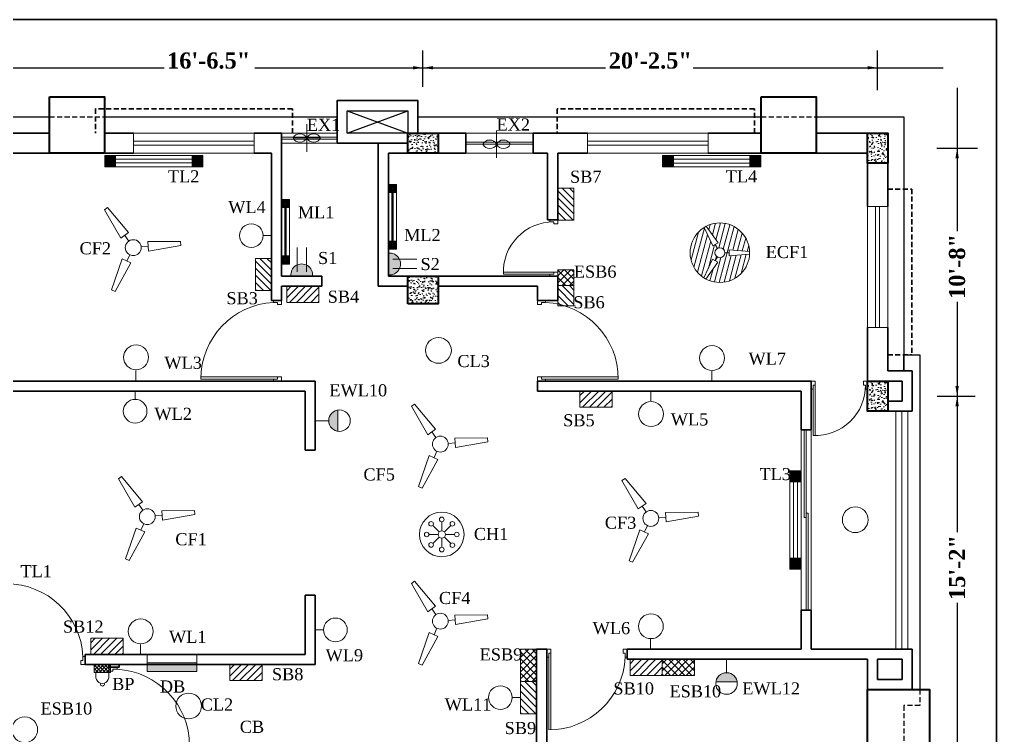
# Model space of a CAD drawing. Header units: inches. Extents: x 4394 to 5343, y 1375 to 1991.
# Drawn here: x 4857.7 to 5342.6, y 1635.9 to 1991 of the extents above; entities that cross this region are included whole.
import ezdxf

# ---------------------------------------------------------------- set-up
doc = ezdxf.new("R2010")
doc.units = ezdxf.units.IN
doc.header["$MEASUREMENT"] = 0
doc.linetypes.add('ACAD_ISO02W100', pattern=[15, 12, -3])
doc.linetypes.add('DASHED', pattern=[0.75, 0.5, -0.25])
for name, color, linetype, lineweight in [('Columb', 1, 'Continuous', 40), ('DOOR', 2, 'Continuous', 15), ('E. Fixture', 6, 'Continuous', 20), ('HATCH', 252, 'Continuous', 9), ('S. Wall', 101, 'Continuous', 25), ('WALL', 3, 'Continuous', 35), ('WINDOW', 5, 'Continuous', 13)]:
    doc.layers.add(name, color=color, linetype=linetype, lineweight=lineweight)
doc.styles.add('JASIM', font='times.ttf')
doc.styles.get("Standard").update_dxf_attribs({"font": 'timesbd.ttf', "height": 12})

# ---------------------------------------------------------------- blocks, each defined once
blk = doc.blocks.new('door B')
at = {"layer": 'DOOR'}
for p, q in [((5301.99, 4953.7), (5303.99, 4953.7)), ((5303.99, 4951.7), (5302.99, 4951.7)), ((5302.99, 4951.7), (5302.99, 4949.7)), ((5303.99, 4953.7), (5303.99, 4951.7)), ((5303.99, 4951.7), (5303.99, 4913.66)), ((5341.99, 4953.7), (5339.99, 4953.7)), ((5339.99, 4953.7), (5339.99, 4951.7)), ((5339.99, 4951.7), (5340.99, 4951.7)), ((5340.99, 4951.7), (5340.99, 4949.7)), ((5302.99, 4949.7), (5301.99, 4949.7)), ((5302.99, 4913.65), (5302.99, 4949.7)), ((5340.99, 4949.7), (5341.99, 4949.7))]:
    blk.add_line(p, q, dxfattribs=at)
blk.add_arc((5302.99, 4951.7), 38.05, 270, 356.9872, dxfattribs=at)
blk = doc.blocks.new('Door K')
at = {"layer": 'DOOR'}
for p, q in [((5111.99, 5040.7), (5113.99, 5040.7)), ((5113.99, 5038.7), (5112.99, 5038.7)), ((5112.99, 5038.7), (5112.99, 5036.7)), ((5113.99, 5040.7), (5113.99, 5038.7)), ((5139.99, 5040.7), (5137.99, 5040.7)), ((5137.99, 5040.7), (5137.99, 5013.7)), ((5137.99, 5038.7), (5138.99, 5038.7)), ((5138.99, 5038.7), (5138.99, 5013.72)), ((5112.99, 5036.7), (5111.99, 5036.7)), ((5138.99, 5036.7), (5139.99, 5036.7))]:
    blk.add_line(p, q, dxfattribs=at)
blk.add_arc((5137.99, 5038.7), 25, 180, 272.2924, dxfattribs=at)
blk = doc.blocks.new('S')
at = {"layer": 'E. Fixture'}
for p, q in [((27102.47, -3564.52), (27101.37, -3580.67)), ((27104.44, -3564.49), (27102.47, -3564.52)), ((27104.44, -3564.49), (27106.12, -3580.63)), ((27106.12, -3580.63), (27101.37, -3580.67)), ((27103.45, -3584.14), (27103.45, -3580.66)), ((27082.54, -3599.02), (27095.82, -3589.69)), ((27095.82, -3589.69), (27098.17, -3593.81)), ((27100.04, -3590.05), (27097.02, -3591.79)), ((27106.86, -3590.05), (27109.88, -3591.79)), ((27111.08, -3589.69), (27108.73, -3593.81)), ((27124.36, -3599.02), (27111.08, -3589.69)), ((27083.52, -3600.72), (27098.17, -3593.81)), ((27123.38, -3600.72), (27108.73, -3593.81)), ((27082.54, -3599.02), (27083.52, -3600.72)), ((27124.36, -3599.02), (27123.38, -3600.72))]:
    blk.add_line(p, q, dxfattribs=at)
blk.add_circle((27103.45, -3588.08), 3.94, dxfattribs=at)
blk = doc.blocks.new('hr')
at = {"layer": 'E. Fixture'}
blk.add_hatch(color=256, dxfattribs=at).paths.add_polyline_path([(27113.68, -3679.71, 0.372313), (27117.1, -3675.75, 0.372313), (27113.68, -3671.79)])
for p, q in [((27113.68, -3671.79), (27113.68, -3679.71)), ((27117.1, -3675.75), (27122.1, -3675.75))]:
    blk.add_line(p, q, dxfattribs=at)
blk.add_circle((27113.1, -3675.75), 4, dxfattribs=at)
blk = doc.blocks.new('2635')
at = {"layer": 'E. Fixture'}
for p, q in [((1426.94, -4198.39), (1424.29, -4195.74)), ((1428, -4197.95), (1428, -4194.2)), ((1429.06, -4198.39), (1431.71, -4195.74)), ((1426.5, -4199.45), (1422.76, -4199.45)), ((1424.3, -4203.16), (1426.94, -4200.51)), ((1431.71, -4203.16), (1429.06, -4200.51)), ((1433.25, -4199.45), (1429.5, -4199.45)), ((1428, -4204.69), (1428, -4200.95))]:
    blk.add_line(p, q, dxfattribs=at)
for centre, radius in [((1428, -4193.26), 0.938), ((1423.62, -4195.17), 0.938), ((1432.37, -4195.08), 0.938), ((1421.82, -4199.45), 0.938), ((1428, -4199.45), 1.5), ((1434.18, -4199.45), 0.938), ((1423.63, -4203.82), 0.938), ((1428, -4205.63), 0.938), ((1432.37, -4203.82), 0.938)]:
    blk.add_circle(centre, radius, dxfattribs=at)
blk = doc.blocks.new('2')
at = {"layer": 'E. Fixture'}
blk.add_hatch(color=256, dxfattribs=at).paths.add_polyline_path([(27131.11, -3604.57), (27131.11, -3606.15), (27140.34, -3606.15), (27140.34, -3604.57)])
blk.add_line((27140.34, -3604.57), (27131.11, -3604.57), dxfattribs=at)
blk.add_lwpolyline([(27131.11, -3602.99), (27140.34, -3602.99), (27140.34, -3606.15), (27131.11, -3606.15), (27131.11, -3602.99)], dxfattribs=at)
blk = doc.blocks.new('14')
at = {"layer": 'E. Fixture'}
for p, q in [((26233.99, -3909.11), (26233.99, -3891.11)), ((26224.99, -3900.11), (26242.99, -3900.11))]:
    blk.add_line(p, q, dxfattribs=at)
for centre, start, end in [((26229.49, -3902.36), 26.56402, 153.43598), ((26238.49, -3902.36), 26.56402, 153.43598), ((26229.49, -3897.86), 206.56402, 333.43598), ((26238.49, -3897.86), 206.56402, 333.43598)]:
    blk.add_arc(centre, 5.03, start, end, dxfattribs=at)
blk = doc.blocks.new('122')
at = {"layer": 'E. Fixture'}
for p, q in [((27132.17, -3865.78), (27130.89, -3865.78)), ((27132.17, -3870.54), (27132.17, -3865.78)), ((27132.17, -3870.54), (27130.89, -3870.54))]:
    blk.add_line(p, q, dxfattribs=at)
for centre, radius, start, end in [((27127.94, -3868.15), 0.782, 69.6947, 293.2018), ((27130.55, -3868.16), 2.41, 81.8917, 278.1083)]:
    blk.add_arc(centre, radius, start, end, dxfattribs=at)

msp = doc.modelspace()

# ---------------------------------------------------------------- hatches: boundary and pattern name
at = {"layer": 'E. Fixture'}
h = msp.add_hatch(color=0, dxfattribs=at)
h.set_gradient(color1=(0, 0, 255), one_color=1, tint=1, name='SPHERICAL')
h.paths.add_polyline_path([(4900.06, 1923.61), (4900.06, 1918.03), (4905.42, 1918.03), (4905.42, 1923.61)])
h = msp.add_hatch(color=0, dxfattribs=at)
h.set_gradient(color1=(0, 0, 255), one_color=1, tint=1, name='SPHERICAL')
h.paths.add_polyline_path([(4943.42, 1918.03), (4948.77, 1918.03), (4948.77, 1923.61), (4943.42, 1923.61)])
h = msp.add_hatch(color=0, dxfattribs=at)
h.set_gradient(color1=(0, 0, 255), one_color=1, tint=1, name='SPHERICAL')
h.paths.add_polyline_path([(5176.92, 1923.59), (5176.92, 1918.01), (5182.28, 1918.01), (5182.28, 1923.59)])
h = msp.add_hatch(color=0, dxfattribs=at)
h.set_gradient(color1=(0, 0, 255), one_color=1, tint=1, name='SPHERICAL')
h.paths.add_polyline_path([(5220.28, 1918.01), (5225.63, 1918.01), (5225.63, 1923.59), (5220.28, 1923.59)])
h = msp.add_hatch(dxfattribs=at)
h.set_pattern_fill('ANSI31', color=0, scale=20, angle=-90, style=0)
h.set_pattern_definition([(315, (-7826.2814, 22575.3378), (1.76776695, 1.76776695), [])])
h.paths.add_polyline_path([(5132.88, 1907.43), (5124.87, 1907.43), (5124.87, 1891.43), (5132.88, 1891.43)])
h = msp.add_hatch(dxfattribs=at)
h.set_pattern_fill('ANSI31', color=0, scale=18.751579, angle=30, style=0)
h.set_pattern_definition([(75, (-11552.8898, 3655.2952), (-2.2640793, 0.6066582), [])])
h.paths.add_polyline_path([(5198.58, 1888.46), (5204.49, 1880.23), (5203.05, 1879.39), (5204.14, 1877.5, -0.57735), (5207.82, 1875.35), (5210, 1875.34), (5210, 1876.86), (5220.1, 1875.92, 0.549835)])
h.paths.add_polyline_path([(5220.09, 1874.69), (5210, 1873.89), (5210, 1875.34), (5207.82, 1875.35, -0.57735), (5204.12, 1873.23), (5203.02, 1871.35), (5204.27, 1870.61), (5198.47, 1862.32, 0.549855)])
h.paths.add_polyline_path([(5204.12, 1873.23, -0.266869), (5202.9, 1875.36, -0.26903), (5204.14, 1877.5), (5203.05, 1879.39), (5201.93, 1878.73), (5197.51, 1887.85, 0.257886), (5190.61, 1875.36, 0.255723), (5197.41, 1862.94), (5201.72, 1872.12), (5203.02, 1871.35)])
h = msp.add_hatch(dxfattribs=at)
h.set_pattern_fill('ANSI31', color=0, scale=20, angle=-90, style=0)
h.set_pattern_definition([(315, (-7976.3627, 22540.4596), (1.76776695, 1.76776695), [])])
h.paths.add_polyline_path([(4982.79, 1872.55), (4974.79, 1872.55), (4974.79, 1856.55), (4982.79, 1856.55)])
for points in [[(5040.79, 1875.11), (5040.79, 1864.45, 1.138442)], [(5003.13, 1863.72, 1.138442), (4992.46, 1863.72)]]:
    msp.add_hatch(color=0, dxfattribs=at).paths.add_polyline_path(points)
h = msp.add_hatch(dxfattribs=at)
h.set_pattern_fill('ANSI31', color=0, scale=20, style=0)
h.set_pattern_definition([(45, (-15677.5674, -11100.441), (-1.76776695, 1.76776695), [])])
h.paths.add_polyline_path([(4990.34, 1858.72), (4990.34, 1850.71), (5006.34, 1850.71), (5006.34, 1858.72)])
h = msp.add_hatch(dxfattribs=at)
h.set_pattern_fill('ANSI31', color=0, scale=20, style=0)
h.set_pattern_definition([(45, (-15532.0397, -11152.441), (-1.76776695, 1.76776695), [])])
h.paths.add_polyline_path([(5135.87, 1806.72), (5135.87, 1798.71), (5151.87, 1798.71), (5151.87, 1806.72)])
h = msp.add_hatch(color=0, dxfattribs=at)
h.set_gradient(color1=(0, 0, 255), one_color=1, tint=1, name='SPHERICAL')
h.paths.add_polyline_path([(5245.66, 1761.78), (5245.66, 1767.14), (5240.08, 1767.14), (5240.08, 1761.78)])
h = msp.add_hatch(color=0, dxfattribs=at)
h.set_gradient(color1=(0, 0, 255), one_color=1, tint=1, name='SPHERICAL')
h.paths.add_polyline_path([(5240.08, 1718.43), (5245.66, 1718.43), (5245.66, 1723.78), (5240.08, 1723.78)])
h = msp.add_hatch(dxfattribs=at)
h.set_pattern_fill('ANSI31', color=0, scale=20, style=0)
h.set_pattern_definition([(45, (-15774.8097, -11275.064), (-1.76776695, 1.76776695), [])])
h.paths.add_polyline_path([(4893.1, 1684.09), (4893.1, 1676.09), (4909.1, 1676.09), (4909.1, 1684.09)])
h = msp.add_hatch(dxfattribs=at)
h.set_pattern_fill('ANSI31', color=0, scale=20, angle=-90, style=0)
h.set_pattern_definition([(315, (-7844.7566, 22346.5718), (1.76776695, 1.76776695), [])])
h.paths.add_polyline_path([(5114.4, 1678.66), (5106.4, 1678.66), (5106.4, 1662.66), (5114.4, 1662.66)])
h = msp.add_hatch(dxfattribs=at)
h.set_pattern_fill('ANSI31', color=0, scale=20, angle=-90, style=0)
h.set_pattern_definition([(45, (-7844.7566, -19005.2464), (1.76776695, -1.76776695), [])])
h.paths.add_polyline_path([(5114.4, 1662.66), (5106.4, 1662.66), (5106.4, 1678.66), (5114.4, 1678.66)])
h = msp.add_hatch(dxfattribs=at)
h.set_pattern_fill('ANSI31', color=0, scale=20, style=0)
h.set_pattern_definition([(45, (-15507.1302, -11285.493), (-1.76776695, 1.76776695), [])])
h.paths.add_polyline_path([(5160.78, 1673.66), (5160.78, 1665.66), (5176.78, 1665.66), (5176.78, 1673.66)])
h = msp.add_hatch(dxfattribs=at)
h.set_pattern_fill('ANSI31', color=0, scale=20, style=0)
h.set_pattern_definition([(45, (-15491.1288, -11285.493), (-1.76776695, 1.76776695), [])])
h.paths.add_polyline_path([(5176.78, 1673.66), (5176.78, 1665.66), (5192.78, 1665.66), (5192.78, 1673.66)])
h = msp.add_hatch(dxfattribs=at)
h.set_pattern_fill('ANSI31', color=0, scale=20, style=0)
h.set_pattern_definition([(135, (25860.6894, -11285.493), (1.76776695, 1.76776695), [])])
h.paths.add_polyline_path([(5192.78, 1673.66), (5192.78, 1665.66), (5176.78, 1665.66), (5176.78, 1673.66)])
h = msp.add_hatch(dxfattribs=at)
h.set_pattern_fill('ANSI31', color=0, scale=10, style=0)
h.set_pattern_definition([(45, (-5439.1019, -4808.4864), (-0.88388348, 0.88388348), [])])
h.paths.add_polyline_path([(4894.85, 1671.09), (4894.85, 1667.09), (4902.85, 1667.09), (4902.85, 1671.09)])
h = msp.add_hatch(dxfattribs=at)
h.set_pattern_fill('ANSI31', color=0, scale=10, style=0)
h.set_pattern_definition([(135, (15236.8072, -4808.4864), (0.88388348, 0.88388348), [])])
h.paths.add_polyline_path([(4902.85, 1671.09), (4902.85, 1667.09), (4894.85, 1667.09), (4894.85, 1671.09)])
h = msp.add_hatch(dxfattribs=at)
h.set_pattern_fill('ANSI31', color=0, scale=20, style=0)
h.set_pattern_definition([(45, (-15705.7653, -11288.0646), (-1.76776695, 1.76776695), [])])
h.paths.add_polyline_path([(4962.14, 1671.09), (4962.14, 1663.09), (4978.14, 1663.09), (4978.14, 1671.09)])
h = msp.add_hatch(dxfattribs=at)
h.set_pattern_fill('ANSI31', color=0, scale=20, angle=-90, style=0)
h.set_pattern_definition([(315, (-7844.7566, 22330.5705), (1.76776695, 1.76776695), [])])
h.paths.add_polyline_path([(5114.4, 1662.66), (5106.4, 1662.66), (5106.4, 1646.66), (5114.4, 1646.66)])
at = {"layer": 'HATCH', "ltscale": 5}
h = msp.add_hatch(dxfattribs=at)
h.set_pattern_fill('AR-CONC', color=0, scale=0.6, angle=90, style=0)
h.set_pattern_definition([(140, (7381.878, -514.644), (0.3765128, 4.303561), [0.45, -4.95]), (85, (7381.878, -514.644), (-4.513153, -0.832508), [0.36, -3.96]), (190.4514, (7381.9092, -514.2854), (-4.136637, 3.4710563), [0.382441, -4.2068527]), (136.1842, (7380.678, -514.644), (0.993114, 6.403446), [0.675, -7.425]), (186.6356, (7380.7606, -514.1104), (-5.844707, 5.607976), [0.573662, -6.310278]), (81.1842, (7380.678, -514.644), (-5.844712, 5.607972), [0.54, -5.94]), (111, (7380.978, -514.044), (2.4157133, 3.5814423), [0.45, -4.95]), (56, (7380.978, -514.044), (-4.3509, 1.459892), [0.36, -3.96]), (161.4514, (7381.179, -513.7456), (-1.935183, 5.041336), [0.382441, -4.2068527]), (127.5, (7381.8778, -514.644), (-1.9973631, 0.0729591), [0, -3.912, 0, -4.02, 0, -3.975]), (97.5, (7381.8778, -514.644), (-2.3664703, 1.5784172), [0, -2.292, 0, -3.822, 0, -1.515]), (57.5, (7381.8778, -515.982), (0.1353292, 3.2029346), [0, -1.5, 0, -4.68, 0, -6.21]), (47.5, (7381.8778, -516.582), (-0.60063, 3.499117), [0, -1.95, 0, -3.108, 0, -4.41])])
h.paths.add_polyline_path([(5050.48, 1934.72), (5050.48, 1924.72), (5065.48, 1924.72), (5065.48, 1934.72)])
h = msp.add_hatch(dxfattribs=at)
h.set_pattern_fill('AR-CONC', color=0, scale=0.6, style=0)
h.set_pattern_definition([(50, (2839.3033, -396.6817), (4.303561, -0.3765128), [0.45, -4.95]), (355, (2839.3033, -396.6817), (-0.832508, 4.513153), [0.36, -3.96]), (100.4514, (2839.662, -396.713), (3.4710563, 4.136637), [0.382441, -4.2068527]), (46.1842, (2839.303, -395.4817), (6.403446, -0.993114), [0.675, -7.425]), (96.6356, (2839.837, -395.5645), (5.607976, 5.844707), [0.573662, -6.310278]), (351.1842, (2839.303, -395.482), (5.607972, 5.844712), [0.54, -5.94]), (21, (2839.9033, -395.7817), (3.5814423, -2.4157133), [0.45, -4.95]), (326, (2839.9033, -395.7817), (1.459892, 4.3509), [0.36, -3.96]), (71.4514, (2840.2017, -395.983), (5.041336, 1.935183), [0.382441, -4.2068527]), (37.5, (2839.3033, -396.6817), (0.0729591, 1.9973631), [0, -3.912, 0, -4.02, 0, -3.975]), (7.5, (2839.3033, -396.6817), (1.5784172, 2.3664703), [0, -2.292, 0, -3.822, 0, -1.515]), (327.5, (2837.9653, -396.6817), (3.2029346, -0.1353292), [0, -1.5, 0, -4.68, 0, -6.21]), (317.5, (2837.3653, -396.6817), (3.499117, 0.60063), [0, -1.95, 0, -3.108, 0, -4.41])])
h.paths.add_polyline_path([(5288.66, 1934.72), (5278.66, 1934.72), (5278.66, 1919.72), (5288.66, 1919.72)])
h = msp.add_hatch(dxfattribs=at)
h.set_pattern_fill('AR-CONC', color=0, scale=0.6, angle=90, style=0)
h.set_pattern_definition([(140, (2008.943, -509.6817), (0.3765128, 4.303561), [0.45, -4.95]), (85, (2008.943, -509.6817), (-4.513153, -0.832508), [0.36, -3.96]), (190.4514, (2008.9742, -509.323), (-4.1366373, 3.4710563), [0.382441, -4.2068527]), (136.1842, (2007.743, -509.6817), (0.993114, 6.403446), [0.675, -7.425]), (186.6356, (2007.8256, -509.148), (-5.844707, 5.607976), [0.573662, -6.310278]), (81.1842, (2007.743, -509.682), (-5.844712, 5.607972), [0.54, -5.94]), (111, (2008.043, -509.0817), (2.4157133, 3.5814423), [0.45, -4.95]), (56, (2008.043, -509.0817), (-4.3509003, 1.459892), [0.36, -3.96]), (161.4514, (2008.244, -508.7832), (-1.935183, 5.0413358), [0.382441, -4.2068527]), (127.5, (2008.9428, -509.6817), (-1.9973631, 0.07295913), [0, -3.912, 0, -4.02, 0, -3.975]), (97.5, (2008.9428, -509.6817), (-2.3664703, 1.5784172), [0, -2.292, 0, -3.822, 0, -1.515]), (57.5, (2008.9428, -511.0197), (0.1353292, 3.2029346), [0, -1.5, 0, -4.68, 0, -6.21]), (47.5, (2008.9428, -511.6197), (-0.6006299, 3.499117), [0, -1.95, 0, -3.108, 0, -4.41])])
h.paths.add_polyline_path([(5050.48, 1863.72), (5050.48, 1850.07), (5065.48, 1850.07), (5065.48, 1863.72)])
h = msp.add_hatch(dxfattribs=at)
h.set_pattern_fill('AR-CONC', color=0, scale=0.6, style=0)
h.set_pattern_definition([(50, (2839.3033, -519.6817), (4.303561, -0.3765128), [0.45, -4.95]), (355, (2839.3033, -519.6817), (-0.832508, 4.513153), [0.36, -3.96]), (100.4514, (2839.662, -519.713), (3.4710563, 4.136637), [0.382441, -4.2068527]), (46.1842, (2839.303, -518.4817), (6.403446, -0.993114), [0.675, -7.425]), (96.6356, (2839.837, -518.5645), (5.607976, 5.844707), [0.573662, -6.310278]), (351.1842, (2839.303, -518.482), (5.607972, 5.844712), [0.54, -5.94]), (21, (2839.9033, -518.7817), (3.5814423, -2.4157133), [0.45, -4.95]), (326, (2839.9033, -518.7817), (1.459892, 4.3509), [0.36, -3.96]), (71.4514, (2840.2017, -518.983), (5.041336, 1.935183), [0.382441, -4.2068527]), (37.5, (2839.3033, -519.6817), (0.0729591, 1.9973631), [0, -3.912, 0, -4.02, 0, -3.975]), (7.5, (2839.3033, -519.6817), (1.5784172, 2.3664703), [0, -2.292, 0, -3.822, 0, -1.515]), (327.5, (2837.9653, -519.6817), (3.2029346, -0.1353292), [0, -1.5, 0, -4.68, 0, -6.21]), (317.5, (2837.3653, -519.6817), (3.499117, 0.60063), [0, -1.95, 0, -3.108, 0, -4.41])])
h.paths.add_polyline_path([(5288.66, 1811.72), (5278.66, 1811.72), (5278.66, 1796.72), (5288.66, 1796.72)])

# ---------------------------------------------------------------- linework, layer by layer
at = {"layer": 'Columb', "color": 0, "ltscale": 5}
for points in [[(4872.63, 1952.72), (4899.84, 1952.72), (4899.84, 1924.72), (4872.63, 1924.72)], [(5225.9, 1952.71), (5253.11, 1952.71), (5253.11, 1924.71), (5225.9, 1924.71)], [(5050.48, 1924.72), (5050.48, 1934.72), (5065.48, 1934.72), (5065.48, 1924.72)], [(5278.66, 1934.72), (5288.66, 1934.72), (5288.66, 1919.72), (5278.66, 1919.72)], [(5050.48, 1850.07), (5050.48, 1863.72), (5065.48, 1863.72), (5065.48, 1850.07)], [(5278.66, 1811.72), (5288.66, 1811.72), (5288.66, 1796.72), (5278.66, 1796.72)], [(5278.66, 1658.66), (5309.41, 1658.66), (5309.41, 1629.94), (5278.66, 1629.94)]]:
    msp.add_lwpolyline(points, close=True, dxfattribs=at)
at = {"layer": 'E. Fixture', "color": 0}
for p, q in [((4899.84, 1924.72), (4914.27, 1924.72)), ((4899.84, 1924.72), (4914.27, 1924.72)), ((4948.77, 1923.61), (4900.06, 1923.61)), ((4900.06, 1923.61), (4900.06, 1918.03)), ((4905.42, 1923.61), (4905.42, 1918.03)), ((4905.42, 1921.77), (4943.42, 1921.77)), ((4943.42, 1923.61), (4943.42, 1918.03)), ((4948.77, 1918.03), (4948.77, 1923.61)), ((5225.63, 1923.59), (5176.92, 1923.59)), ((5176.92, 1923.59), (5176.92, 1918.01)), ((5182.28, 1923.59), (5182.28, 1918.01)), ((5182.28, 1921.76), (5220.28, 1921.76)), ((5220.28, 1923.59), (5220.28, 1918.01)), ((5225.63, 1918.01), (5225.63, 1923.59)), ((4900.06, 1918.03), (4948.77, 1918.03)), ((4905.42, 1919.87), (4943.42, 1919.87)), ((5176.92, 1918.01), (5225.63, 1918.01)), ((5182.28, 1919.85), (5220.28, 1919.85)), ((5042.46, 1881.15), (5042.46, 1905.16)), ((5042.53, 1881.15), (5042.53, 1905.16)), ((5042.59, 1881.15), (5042.59, 1905.16)), ((5042.66, 1881.15), (5042.66, 1905.16)), ((5042.79, 1881.15), (5042.79, 1905.16)), ((5042.93, 1881.15), (5042.93, 1905.16)), ((5042.99, 1881.15), (5042.99, 1905.16)), ((5043.06, 1881.15), (5043.06, 1905.16)), ((5043.13, 1881.15), (5043.13, 1905.16)), ((5043.13, 1881.15), (5043.13, 1905.16)), ((4989.46, 1873.74), (4989.46, 1897.74)), ((4989.53, 1873.74), (4989.53, 1897.74)), ((4989.59, 1873.74), (4989.59, 1897.74)), ((4989.66, 1873.74), (4989.66, 1897.74)), ((4989.79, 1873.74), (4989.79, 1897.74)), ((4989.93, 1873.74), (4989.93, 1897.74)), ((4989.99, 1873.74), (4989.99, 1897.74)), ((4990.06, 1873.74), (4990.06, 1897.74)), ((4990.13, 1873.74), (4990.13, 1897.74)), ((4990.13, 1873.74), (4990.13, 1897.74)), ((4982.79, 1883.84), (4978.67, 1883.84)), ((4995.49, 1865.94), (4995.49, 1877.92)), ((5000.09, 1865.94), (5000.09, 1877.92)), ((5040.79, 1864.45), (5040.79, 1875.11)), ((5043.02, 1872.08), (5055, 1872.08)), ((5043.02, 1867.48), (5055, 1867.48)), ((5124.88, 1863.89), (5128.03, 1867.03)), ((5124.88, 1860.35), (5131.57, 1867.03)), ((5128.03, 1867.03), (5132.88, 1862.18)), ((5131.57, 1867.03), (5132.88, 1865.72)), ((5003.13, 1863.72), (4992.46, 1863.72)), ((5124.88, 1866.65), (5132.5, 1859.03)), ((5124.88, 1863.11), (5128.96, 1859.03)), ((5127.1, 1859.03), (5132.88, 1864.82)), ((5124.88, 1859.57), (5125.42, 1859.03)), ((5124.88, 1857.72), (5132.88, 1849.71)), ((5127.1, 1859.03), (5132.88, 1853.25)), ((5130.64, 1859.03), (5132.88, 1861.28)), ((5130.64, 1859.03), (5132.88, 1856.79)), ((5124.88, 1854.18), (5130.08, 1848.98)), ((5124.88, 1850.64), (5126.54, 1848.98)), ((4915.48, 1812.07), (4915.48, 1816.97)), ((5201.38, 1811.72), (5201.38, 1816.62)), ((4915.12, 1806.72), (4915.12, 1802.59)), ((5171.1, 1806.72), (5171.1, 1801.81)), ((5240.08, 1767.14), (5240.08, 1718.43)), ((5245.66, 1767.14), (5240.08, 1767.14)), ((5245.66, 1718.43), (5245.66, 1767.14)), ((5240.08, 1761.78), (5245.66, 1761.78)), ((5241.92, 1723.78), (5241.92, 1761.78)), ((5243.82, 1723.78), (5243.82, 1761.78)), ((5240.08, 1723.78), (5245.66, 1723.78)), ((5240.08, 1718.43), (5245.66, 1718.43)), ((5004.54, 1688.25), (5008.66, 1688.25)), ((5171, 1678.66), (5171, 1683.57)), ((4917.78, 1676.09), (4917.78, 1681)), ((5106.4, 1654.66), (5102.28, 1654.66))]:
    msp.add_line(p, q, dxfattribs=at)
for points in [[(5040.79, 1909.16), (5040.79, 1905.16), (5044.79, 1905.16), (5044.79, 1909.16)], [(5041.13, 1908.82), (5041.13, 1905.49), (5044.46, 1905.49), (5044.46, 1908.82)], [(5041.46, 1908.49), (5041.46, 1905.82), (5044.13, 1905.82), (5044.13, 1908.49)], [(5041.79, 1908.16), (5041.79, 1906.16), (5043.79, 1906.16), (5043.79, 1908.16)], [(5042.13, 1907.82), (5042.13, 1906.49), (5043.46, 1906.49), (5043.46, 1907.82)], [(5042.46, 1907.49), (5042.46, 1906.82), (5043.13, 1906.82), (5043.13, 1907.49)], [(5132.88, 1907.43), (5132.88, 1891.43), (5124.87, 1891.43), (5124.87, 1907.43)], [(4987.79, 1901.74), (4987.79, 1897.74), (4991.79, 1897.74), (4991.79, 1901.74)], [(4988.13, 1901.41), (4988.13, 1898.07), (4991.46, 1898.07), (4991.46, 1901.41)], [(4988.46, 1901.07), (4988.46, 1898.41), (4991.13, 1898.41), (4991.13, 1901.07)], [(4988.79, 1900.74), (4988.79, 1898.74), (4990.79, 1898.74), (4990.79, 1900.74)], [(4989.13, 1900.41), (4989.13, 1899.07), (4990.46, 1899.07), (4990.46, 1900.41)], [(4989.46, 1900.07), (4989.46, 1899.41), (4990.13, 1899.41), (4990.13, 1900.07)], [(5040.79, 1877.15), (5040.79, 1881.15), (5044.79, 1881.15), (5044.79, 1877.15)], [(5041.13, 1877.49), (5041.13, 1880.82), (5044.46, 1880.82), (5044.46, 1877.49)], [(5041.46, 1877.82), (5041.46, 1880.49), (5044.13, 1880.49), (5044.13, 1877.82)], [(5041.79, 1878.15), (5041.79, 1880.15), (5043.79, 1880.15), (5043.79, 1878.15)], [(5042.13, 1878.49), (5042.13, 1879.82), (5043.46, 1879.82), (5043.46, 1878.49)], [(5042.46, 1878.82), (5042.46, 1879.49), (5043.13, 1879.49), (5043.13, 1878.82)], [(4982.79, 1872.55), (4982.79, 1856.55), (4974.79, 1856.55), (4974.79, 1872.55)], [(4987.79, 1869.74), (4987.79, 1873.74), (4991.79, 1873.74), (4991.79, 1869.74)], [(4988.13, 1870.07), (4988.13, 1873.4), (4991.46, 1873.4), (4991.46, 1870.07)], [(4988.46, 1870.4), (4988.46, 1873.07), (4991.13, 1873.07), (4991.13, 1870.4)], [(4988.79, 1870.74), (4988.79, 1872.74), (4990.79, 1872.74), (4990.79, 1870.74)], [(4989.13, 1871.07), (4989.13, 1872.4), (4990.46, 1872.4), (4990.46, 1871.07)], [(4989.46, 1871.4), (4989.46, 1872.07), (4990.13, 1872.07), (4990.13, 1871.4)], [(5132.88, 1866.95), (5132.88, 1859.03), (5124.88, 1859.03), (5124.88, 1866.95)], [(4990.34, 1858.72), (5006.34, 1858.72), (5006.34, 1850.71), (4990.34, 1850.71)], [(5132.88, 1859.03), (5132.88, 1848.98), (5124.88, 1848.98), (5124.88, 1859.03)], [(5135.87, 1806.72), (5151.87, 1806.72), (5151.87, 1798.71), (5135.87, 1798.71)], [(4893.1, 1684.09), (4909.1, 1684.09), (4909.1, 1676.09), (4893.1, 1676.09)], [(5114.4, 1678.66), (5114.4, 1662.66), (5106.4, 1662.66), (5106.4, 1678.66)], [(5160.78, 1673.66), (5176.78, 1673.66), (5176.78, 1665.66), (5160.78, 1665.66)], [(5176.78, 1673.66), (5192.78, 1673.66), (5192.78, 1665.66), (5176.78, 1665.66)], [(4894.85, 1671.09), (4902.85, 1671.09), (4902.85, 1667.09), (4894.85, 1667.09)], [(4962.14, 1671.09), (4978.14, 1671.09), (4978.14, 1663.09), (4962.14, 1663.09)], [(5114.4, 1662.66), (5114.4, 1646.66), (5106.4, 1646.66), (5106.4, 1662.66)]]:
    msp.add_lwpolyline(points, close=True, dxfattribs=at)
for points in [[(5040.79, 1877.15), (5040.79, 1909.16), (5044.79, 1909.16), (5044.79, 1877.15), (5040.79, 1877.15)], [(4987.79, 1869.74), (4987.79, 1901.74), (4991.79, 1901.74), (4991.79, 1869.74), (4987.79, 1869.74)]]:
    msp.add_lwpolyline(points, dxfattribs=at)
for centre, radius in [((4972.8, 1883.84), 5.87), ((5205.36, 1875.36), 14.75), ((5065.66, 1826.91), 6.4), ((4915.57, 1823.47), 6.17), ((5201.48, 1823.12), 6.17), ((4915.12, 1796.73), 5.87), ((5171.2, 1795.31), 6.17), ((5067.31, 1735.58), 11.06), ((5272.56, 1742.89), 6.4), ((4917.88, 1687.5), 6.17), ((5014.53, 1688.25), 5.87), ((5171.1, 1690.07), 6.17), ((5096.41, 1654.66), 5.87), ((4941.67, 1650.48), 6.4), ((4860.32, 1638.72), 6.4)]:
    msp.add_circle(centre, radius, dxfattribs=at)
for centre, start, end in [((5041.49, 1869.78), 262.5917, 97.4083), ((4997.79, 1864.41), 352.5917, 187.4083)]:
    msp.add_arc(centre, 5.38, start, end, dxfattribs=at)
at = {"layer": 'S. Wall', "color": 0, "ltscale": 5}
for p, q in [((5057.98, 1957.67), (5057.98, 1975.72)), ((5283.66, 1956.06), (5283.66, 1975.69)), ((4845.24, 1967.1), (4929.48, 1967.1)), ((4974.45, 1967.1), (5057.98, 1967.1)), ((5057.98, 1967.1), (5148.56, 1967.1)), ((5192.17, 1967.1), (5283.66, 1967.1)), ((5283.66, 1967.1), (5316.18, 1967.1)), ((5323.13, 1957.1), (5323.13, 1886.06)), ((5020.33, 1945.81), (5050.48, 1934.72)), ((5020.33, 1934.72), (5050.48, 1945.81)), ((4699.08, 1942.72), (4872.63, 1942.72)), ((4899.84, 1942.72), (5015.33, 1942.72)), ((5055.48, 1942.76), (5225.9, 1942.76)), ((5253.11, 1942.76), (5288.66, 1942.76)), ((5288.66, 1942.76), (5296.66, 1942.76)), ((5296.66, 1942.76), (5296.66, 1816.72)), ((5313.01, 1927.22), (5333.25, 1927.22)), ((5323.13, 1851.01), (5323.13, 1736.72)), ((5296.66, 1816.72), (5296.66, 1824.72)), ((5296.66, 1824.72), (5304.66, 1824.72)), ((5304.66, 1824.72), (5304.66, 1658.66)), ((5313.27, 1804.22), (5332.04, 1804.22)), ((5323.13, 1701.67), (5323.13, 1583.35))]:
    msp.add_line(p, q, dxfattribs=at)
at = {"layer": 'S. Wall', "color": 0, "linetype": 'DASHED', "ltscale": 5}
for p, q in [((4872.63, 1942.72), (4899.84, 1942.72)), ((5225.9, 1942.76), (5253.11, 1942.76)), ((5304.66, 1658.66), (5304.66, 1650.66)), ((5304.66, 1650.66), (5296.66, 1650.66)), ((5296.66, 1650.66), (5296.66, 1629.94))]:
    msp.add_line(p, q, dxfattribs=at)
at = {"layer": 'S. Wall', "color": 0, "ltscale": 5}
msp.add_lwpolyline([(5050.48, 1934.72), (5020.33, 1934.72), (5020.33, 1945.81), (5050.48, 1945.81)], close=True, dxfattribs=at)
for points in [[(5052.98, 1967.94), (5052.98, 1966.27), (5057.98, 1967.1)], [(5062.98, 1967.94), (5062.98, 1966.27), (5057.98, 1967.1)], [(5278.66, 1967.94), (5278.66, 1966.27), (5283.66, 1967.1)], [(5322.29, 1922.22), (5323.96, 1922.22), (5323.13, 1927.22)], [(5322.29, 1809.22), (5323.96, 1809.22), (5323.13, 1804.22)], [(5322.29, 1799.22), (5323.96, 1799.22), (5323.13, 1804.22)]]:
    msp.add_solid(points, dxfattribs=at)
at = {"layer": 'WALL', "color": 0, "linetype": 'DASHED', "ltscale": 5}
for p, q in [((4993.22, 1946.72), (4895.37, 1946.72)), ((4895.37, 1946.72), (4895.37, 1934.72)), ((4993.22, 1934.72), (4993.22, 1946.72)), ((5222.51, 1946.72), (5124.66, 1946.72)), ((5124.66, 1946.72), (5124.66, 1934.72)), ((5222.51, 1934.72), (5222.51, 1946.72)), ((5288.66, 1906.94), (5300.66, 1906.94)), ((5300.66, 1906.94), (5300.66, 1824.72)), ((5288.66, 1824.72), (5300.66, 1824.72))]:
    msp.add_line(p, q, dxfattribs=at)
at = {"layer": 'WALL', "color": 0, "ltscale": 5}
for p, q in [((4850.24, 1934.72), (4872.63, 1934.72)), ((4899.84, 1934.72), (4914.27, 1934.72)), ((4974.27, 1934.72), (4987.79, 1934.72)), ((4987.79, 1863.72), (4987.79, 1934.72)), ((5065.48, 1934.72), (5079.25, 1934.72)), ((5079.25, 1924.72), (5079.25, 1934.74)), ((5112.64, 1924.72), (5112.64, 1934.74)), ((5112.64, 1934.72), (5139.62, 1934.72)), ((5199.62, 1934.72), (5225.9, 1934.72)), ((5253.11, 1934.72), (5278.66, 1934.72)), ((5015.33, 1929.72), (5050.48, 1929.72)), ((5035.79, 1858.72), (5035.79, 1929.72)), ((4850.24, 1924.72), (4914.27, 1924.72)), ((4974.27, 1924.72), (4982.79, 1924.72)), ((4982.79, 1851.72), (4982.79, 1924.72)), ((5040.79, 1863.72), (5040.79, 1924.72)), ((5040.79, 1924.72), (5050.48, 1924.72)), ((5065.48, 1924.72), (5079.25, 1924.72)), ((5112.64, 1924.72), (5119.87, 1924.72)), ((5119.87, 1891.72), (5119.87, 1924.72)), ((5124.87, 1924.72), (5139.62, 1924.72)), ((5124.87, 1891.72), (5124.87, 1924.72)), ((5253.11, 1924.72), (5278.66, 1924.72)), ((5278.66, 1898.22), (5278.66, 1924.72)), ((5288.66, 1898.22), (5288.66, 1919.72)), ((5119.87, 1891.72), (5124.87, 1891.72)), ((4987.79, 1863.72), (5007.79, 1863.72)), ((5007.79, 1858.72), (5007.79, 1863.72)), ((5040.79, 1863.72), (5124.87, 1863.72)), ((5124.88, 1851.72), (5124.88, 1863.72)), ((4987.79, 1851.72), (4987.79, 1858.72)), ((4987.79, 1858.72), (5007.79, 1858.72)), ((5035.79, 1858.72), (5050.48, 1858.72)), ((5065.48, 1858.72), (5114.88, 1858.72)), ((5114.88, 1851.72), (5114.88, 1858.72)), ((4982.79, 1851.72), (4987.79, 1851.72)), ((5124.88, 1851.72), (5114.88, 1851.72)), ((5278.66, 1811.72), (5278.66, 1838.22)), ((5288.66, 1816.72), (5288.66, 1838.22)), ((5288.66, 1816.72), (5300.87, 1816.72)), ((5300.87, 1796.72), (5300.87, 1816.72)), ((5114.87, 1811.72), (5114.87, 1806.72)), ((5250.66, 1787.48), (5250.66, 1811.72)), ((5288.66, 1811.72), (5295.87, 1811.72)), ((5295.87, 1801.72), (5295.87, 1811.72)), ((5245.66, 1787.48), (5245.66, 1806.72)), ((5288.66, 1801.72), (5295.87, 1801.72)), ((5288.66, 1796.72), (5300.87, 1796.72)), ((5245.66, 1787.48), (5250.66, 1787.48)), ((5245.66, 1678.66), (5245.66, 1698.09)), ((5245.66, 1698.09), (5250.66, 1698.09)), ((5250.66, 1678.66), (5250.66, 1698.09)), ((5159.4, 1678.66), (5159.4, 1673.66)), ((5288.66, 1678.66), (5300.87, 1678.66)), ((5300.87, 1678.66), (5300.87, 1658.66)), ((4999.54, 1676.09), (4890.24, 1676.09)), ((4890.24, 1676.09), (4890.24, 1671.09)), ((5278.66, 1658.66), (5278.66, 1673.66)), ((5283.66, 1673.66), (5295.87, 1673.66)), ((5283.66, 1663.66), (5283.66, 1673.66)), ((5295.87, 1673.66), (5295.87, 1663.66)), ((5004.54, 1671.09), (4890.24, 1671.09)), ((4902.11, 1669.72), (4902.11, 1671.09)), ((4907.11, 1669.72), (4902.11, 1669.72)), ((4907.11, 1669.72), (4907.11, 1671.09)), ((5283.66, 1663.66), (5295.87, 1663.66)), ((5278.66, 1658.66), (5300.87, 1658.66))]:
    msp.add_line(p, q, dxfattribs=at)
at = {"layer": 'WALL', "color": 0}
for p, q in [((5199.62, 1924.72), (5225.9, 1924.72)), ((4850.24, 1811.72), (5004.54, 1811.72)), ((5004.54, 1777.4), (5004.54, 1811.72)), ((5114.87, 1811.72), (5250.66, 1811.72)), ((4850.24, 1806.72), (4999.54, 1806.72)), ((4999.54, 1777.4), (4999.54, 1806.72)), ((5114.87, 1806.72), (5245.66, 1806.72)), ((4999.54, 1676.09), (4999.54, 1705.4)), ((5004.54, 1671.09), (5004.54, 1705.4)), ((5114.4, 1629.72), (5114.4, 1678.66)), ((5119.4, 1678.66), (5114.4, 1678.66)), ((5119.4, 1624.72), (5119.4, 1678.66)), ((5159.4, 1678.66), (5245.66, 1678.66)), ((5250.66, 1678.66), (5288.66, 1678.66)), ((5159.4, 1673.66), (5278.66, 1673.66))]:
    msp.add_line(p, q, dxfattribs=at)
at = {"layer": 'WALL', "color": 0, "linetype": 'ACAD_ISO02W100', "ltscale": 5}
for p, q in [((4999.54, 1777.4), (5004.54, 1777.4)), ((4999.54, 1705.4), (5004.54, 1705.4))]:
    msp.add_line(p, q, dxfattribs=at)
at = {"layer": 'WALL', "color": 0, "ltscale": 5}
msp.add_lwpolyline([(4394.37, 1991.03), (5342.64, 1991.03), (5342.64, 1375.05), (4394.37, 1375.05)], close=True, dxfattribs=at)
msp.add_lwpolyline([(5050.48, 1929.72), (5015.33, 1929.72), (5015.33, 1950.81), (5055.48, 1950.81), (5055.48, 1934.72)], dxfattribs=at)
at = {"layer": 'WINDOW', "color": 0, "ltscale": 12}
for p, q in [((4914.27, 1934.72), (4914.27, 1924.72)), ((4974.27, 1934.72), (4914.27, 1934.72)), ((4974.27, 1930.72), (4914.27, 1930.72)), ((4974.27, 1934.72), (4974.27, 1924.72)), ((5139.62, 1934.72), (5139.62, 1924.72)), ((5199.62, 1934.72), (5139.62, 1934.72)), ((5199.62, 1930.72), (5139.62, 1930.72)), ((5199.62, 1934.72), (5199.62, 1924.72)), ((4974.27, 1928.72), (4914.27, 1928.72)), ((5199.62, 1928.72), (5139.62, 1928.72)), ((4974.27, 1924.72), (4914.27, 1924.72)), ((5199.62, 1924.72), (5139.62, 1924.72)), ((5278.66, 1898.22), (5288.66, 1898.22)), ((5278.66, 1898.22), (5278.66, 1838.22)), ((5282.66, 1898.22), (5282.66, 1838.22)), ((5284.66, 1898.22), (5284.66, 1838.22)), ((5288.66, 1898.22), (5288.66, 1838.22)), ((5278.66, 1838.22), (5288.66, 1838.22))]:
    msp.add_line(p, q, dxfattribs=at)
at = {"layer": 'WINDOW', "color": 0, "ltscale": 5}
for p, q in [((4987.79, 1934.72), (5015.33, 1934.72)), ((4987.79, 1932.72), (5015.33, 1932.72)), ((5015.33, 1931.72), (4987.79, 1931.72)), ((5079.25, 1934.74), (5112.64, 1934.74)), ((5079.25, 1930.22), (5112.64, 1930.22)), ((5015.33, 1929.72), (4987.79, 1929.72)), ((5112.64, 1929.22), (5079.25, 1929.22)), ((5112.64, 1924.72), (5079.25, 1924.72)), ((5292.66, 1678.66), (5292.66, 1796.72)), ((5295.66, 1678.66), (5295.66, 1796.72)), ((5298.66, 1678.66), (5298.66, 1796.72)), ((5249.16, 1746.21), (5248.16, 1746.21)), ((5248.16, 1744.07), (5247.16, 1744.07))]:
    msp.add_line(p, q, dxfattribs=at)
at = {"layer": 'WINDOW', "color": 0}
for p, q in [((5245.66, 1698.09), (5245.66, 1787.48)), ((5247.16, 1744.07), (5247.16, 1787.48)), ((5248.16, 1698.09), (5248.16, 1787.48)), ((5250.66, 1698.09), (5250.66, 1787.48)), ((5249.16, 1698.09), (5249.16, 1746.21))]:
    msp.add_line(p, q, dxfattribs=at)

# ---------------------------------------------------------------- block references
at = {"layer": 'DOOR', "color": 0}
for name, p, rotation in [('Door K', (84.17, 7003.71), 270), ('door B', (10068.58, -3490.28), 90), ('door B', (9855.81, -3672.28), 90)]:
    msp.add_blockref(name, p, dxfattribs=dict(at, rotation=rotation))
at = {"layer": 'DOOR', "color": 0, "xscale": -1}
for p, rotation in [((34.09, -3490.28), 270), ((-451.76, 6624.8), 180)]:
    msp.add_blockref('door B', p, dxfattribs=dict(at, rotation=rotation))
msp.add_blockref('Door K', (10390.66, -3228.99), dxfattribs=at)
at = {"layer": 'DOOR', "color": 0}
msp.add_blockref('door B', (-182.59, -3275.04), dxfattribs=at)
at = {"layer": 'E. Fixture', "color": 0}
for name, p, xscale, yscale, zscale, rotation in [('14', (24834.88, -1016.45), 0.7560636584248641, 0.7560636584248641, 0.7560636584259622, 180), ('14', (24929.09, -1019.56), 0.7560636584248641, 0.7560636584248641, 0.7560636584259622, 180), ('S', (27984.34, -12797.43), 1.000084204273039, 1.000084204267296, 1.000084204267146, 155.0800922591941), ('S', (-10613.63, -4589.15), 0.6250526276671043, 0.6250526276671735, 0.6250526276669662, 29.76887881914298), ('S', (28136.75, -12894.9), 1.000084204273039, 1.000084204267296, 1.000084204267146, 155.0800922591941), ('hr', (41170.38, -3109.4), 1.33344560569094, 1.333445605687302, 1.333445605689528, 180), ('S', (27991.3, -12930.9), 1.000084204273039, 1.000084204267296, 1.000084204267146, 155.0800922591941), ('S', (28241.26, -12931.76), 1.000084204273039, 1.000084204267296, 1.000084204267146, 155.0800922591941), ('2635', (3338.19, -3349.4), -1.2108672631839, 1.210867263180262, 1.21086726318319, 180), ('S', (28136.75, -12982.72), 1.000084204273039, 1.000084204267296, 1.000084204267146, 155.0800922591941), ('hr', (307.25, -34492.18), 1.33344560569094, 1.333445605687302, 1.333445605689528, 90), ('122', (-259.13, -34512.19), 1.33344560569094, 1.333445605687302, 1.333445605689528, 90)]:
    msp.add_blockref(name, p, dxfattribs=dict(at, xscale=xscale, yscale=yscale, zscale=zscale, rotation=rotation))
at = {"layer": 'E. Fixture', "color": 0, "xscale": 2.666891211381881, "yscale": 2.666891211374605, "zscale": 2.666891211379055}
msp.add_blockref('2', (-67434.64, 11284.88), dxfattribs=at)

# ---------------------------------------------------------------- texts
at = {"layer": 'E. Fixture', "color": 0, "style": 'JASIM'}
for s, p in [('EX1', (5000.31, 1935.79)), ('EX2', (5094.52, 1935.97)), ('TL2', (4931.41, 1910.26)), ('SB7', (5130.99, 1910.06)), ('TL4', (5208.26, 1910.24)), ('WL4', (4961.31, 1895)), ('ML1', (4995.87, 1892.43)), ('ML2', (5048.62, 1881.15)), ('CF2', (4887.54, 1874.56)), ('ECF1', (5228.11, 1872.71)), ('S1', (5005.89, 1869.75)), ('S2', (5056.77, 1866.74)), ('ESB6', (5132.88, 1862.99)), ('SB3', (4960.4, 1849.79)), ('SB4', (5010.7, 1850.54)), ('SB6', (5132.59, 1847.78)), ('WL3', (4929.62, 1817.78)), ('CL3', (5075.06, 1818.63)), ('WL7', (5219.56, 1819.83)), ('EWL10', (5011.52, 1804.1)), ('WL2', (4924.67, 1792.43)), ('SB5', (5127.58, 1789.26)), ('WL5', (5180.98, 1789.66)), ('CF5', (5028.43, 1762.38)), ('TL3', (5225.04, 1762.55)), ('CF3', (5148.26, 1738.43)), ('CF1', (4935.05, 1730.23)), ('CH1', (5083.24, 1732.83)), ('TL1', (4858.19, 1714.37)), ('CF4', (5065.93, 1701.08)), ('SB12', (4879.27, 1686.88)), ('WL1', (4931.92, 1681.81)), ('WL6', (5142.19, 1686.13)), ('WL9', (5009.63, 1672.68)), ('ESB9', (5086.13, 1673.08)), ('SB8', (4983.01, 1663.26)), ('BP', (4903.69, 1658.45)), ('DB', (4927.39, 1657.17)), ('SB10', (5152.49, 1656.21)), ('ESB10', (5180.33, 1654.78)), ('EWL12', (5216.49, 1656.2)), ('CL2', (4947.66, 1648.23)), ('WL11', (5068.78, 1648.25)), ('ESB10', (4868.13, 1646.26)), ('CB', (4967.05, 1637.17)), ('SB9', (5098.51, 1636.57))]:
    msp.add_text(s, height=6, dxfattribs=at).set_placement(p)
at = {"layer": 'S. Wall', "color": 0, "ltscale": 5, "char_height": 8, "attachment_point": 5}
for s, insert in [('16\'-6.5"', (4951.61, 1970.62)), ('20\'-2.5"', (5170.82, 1970.62))]:
    msp.add_mtext(s, dxfattribs=dict(at, insert=insert))
at = {"layer": 'S. Wall', "color": 0, "ltscale": 5, "char_height": 8, "attachment_point": 5, "rotation": 90}
for s, insert in [('10\'-8"', (5323.13, 1868.53)), ('15\'-2"', (5323.13, 1719.2))]:
    msp.add_mtext(s, dxfattribs=dict(at, insert=insert))

doc.saveas('drawing.dxf')
